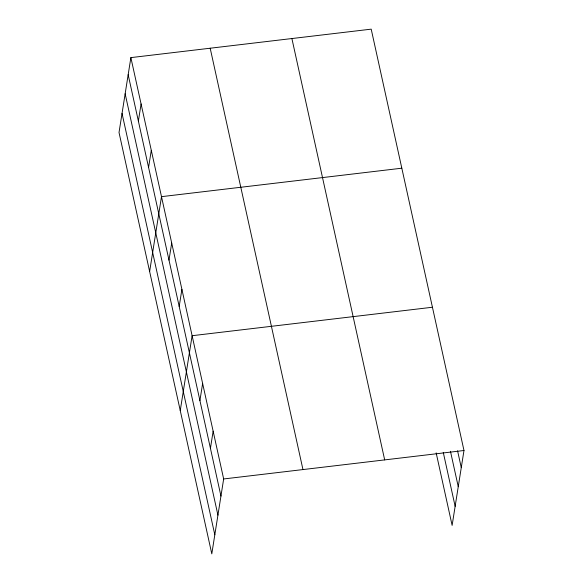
<?xml version="1.0" encoding="UTF-8"?>
<svg xmlns="http://www.w3.org/2000/svg" width="583" height="583" viewBox="0 0 583 583"><rect width="100%" height="100%" fill="white"/><g stroke="black" fill="none" stroke-linecap="round" stroke-linejoin="round"><path stroke-width="0.87" d="M130.876 57.615L119.019 132.494L211.797 553.85L223.661 478.964L130.876 57.615L371.203 29.15L463.981 450.506L452.124 525.385L436.157 452.874M138.375 121.075L141.086 103.963M148.578 167.423L151.288 150.312M149.634 271.54L161.491 196.66L401.818 168.196M168.99 260.127L171.701 243.009M179.192 306.476L181.903 289.357M180.249 410.592L192.113 335.706L432.44 307.241M199.918 400.572L202.629 383.461M210.434 448.327L213.145 431.216M223.661 478.964L463.981 450.506M457.575 450.819L461.27 467.617M450.462 451.308L458.253 486.681M443.262 452.379L455.141 506.321M291.894 38.544L384.678 459.9M210.186 48.221L302.963 469.577M128.165 74.726L220.95 496.082M125.148 93.79L217.925 515.146M122.036 113.43L214.814 534.786"/></g></svg>
